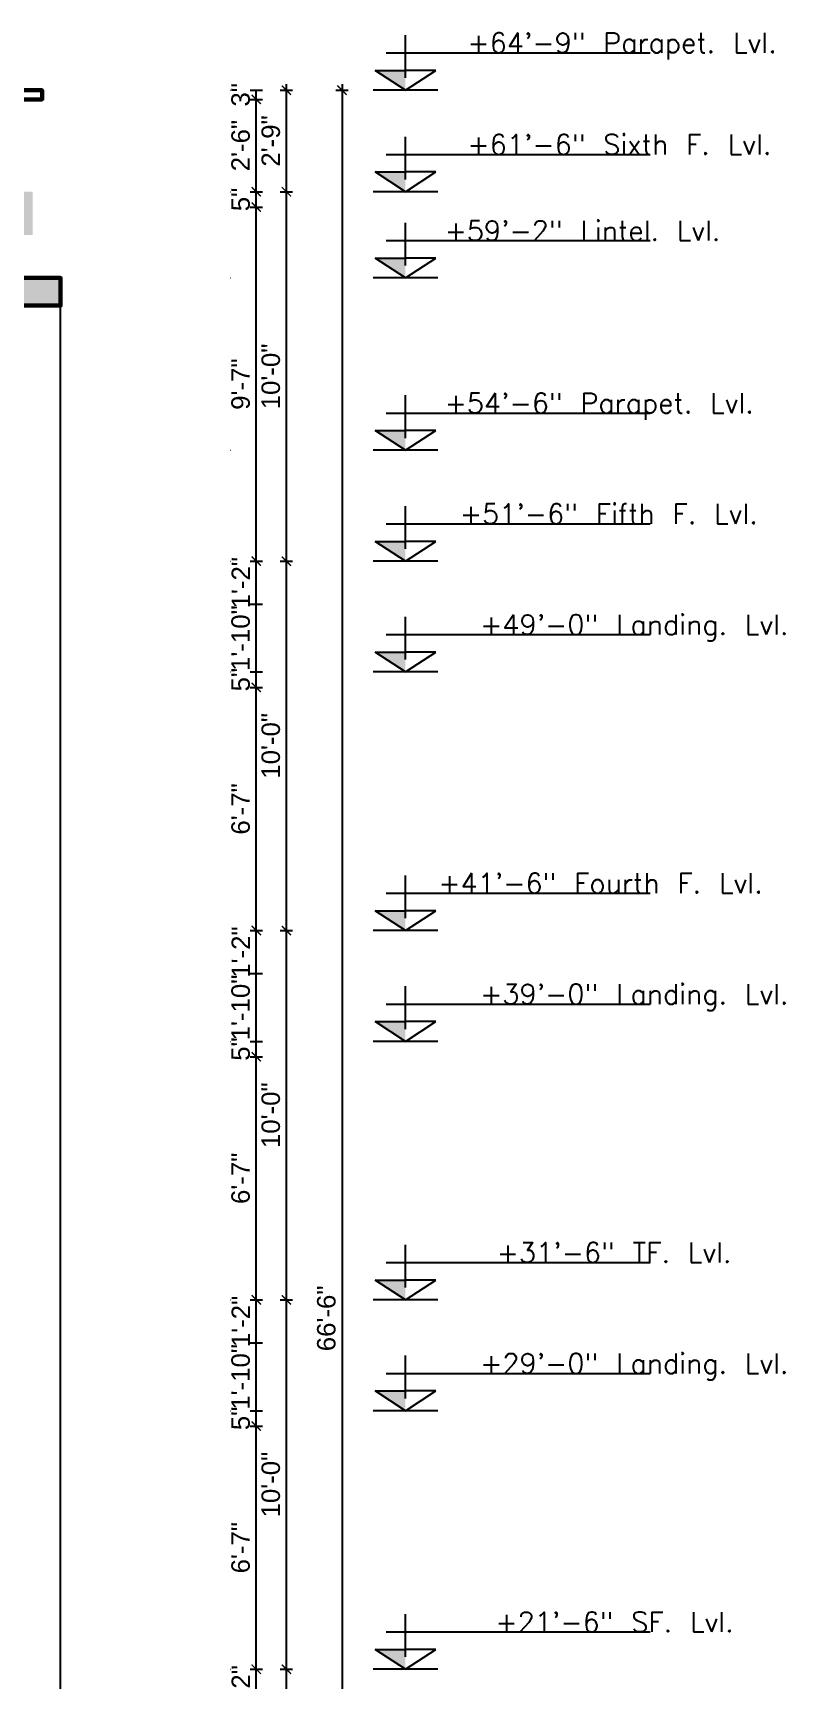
# Model space of a CAD drawing. Header units: feet. Extents: x 109753 to 150441, y 47761 to 75080.
# Drawn here: x 125523 to 125768, y 49370 to 49906 of the extents above; entities that cross this region are included whole.
import ezdxf

# ---------------------------------------------------------------- set-up
doc = ezdxf.new("R2010")
doc.units = ezdxf.units.FT
doc.header["$LTSCALE"] = 50
doc.header["$MEASUREMENT"] = 0
doc.header["$PDMODE"] = 3
doc.header["$PDSIZE"] = -10
doc.linetypes.add('ACAD_ISO07W100', pattern=[3, 0, -3])
doc.linetypes.add('HIDDEN2', pattern=[0.1875, 0.125, -0.0625])
for name, color, linetype, lineweight in [('A-HIDDEN LINE', 251, 'HIDDEN2', 5), ('DIMENSION', 5, 'Continuous', 15), ('HATCH', 9, 'Continuous', 9), ('TEXT', 181, 'Continuous', 13), ('WALL', 1, 'Continuous', 60)]:
    doc.layers.add(name, color=color, linetype=linetype, lineweight=lineweight)
doc.styles.get("Standard").update_dxf_attribs({"font": 'txt.shx', "height": 6})
doc.styles.add('TIMES', font='arial.ttf')
doc.dimstyles.new("1-8'", dxfattribs={"dimtxt": 6, "dimasz": 3, "dimexe": 2, "dimexo": 1, "dimgap": 2, "dimtad": 1, "dimdec": 0, "dimzin": 3, "dimdsep": 46, "dimlunit": 4, "dimtxsty": 'TIMES', "dimblk": 'ARCHTICK', "dimcen": 8, "dimdle": 2, "dimclrt": 7, "dimadec": 0, "dimazin": 0, "dimtfac": 1, "dimtdec": 0, "dimtix": 1, "dimtmove": 0, "dimatfit": 3, "dimfxl": 2, "dimfxlon": 1, "dimarcsym": 0})

# ---------------------------------------------------------------- blocks, each defined once
blk = doc.blocks.new('*D2280')
at = {"layer": 'Defpoints', "color": 0, "transparency": 16777216}
for p in [(125531.85, 49374), (125595.74, 49374), (125531.85, 49360)]:
    blk.add_point(p, dxfattribs=at)
at = {"layer": 'DIMENSION', "color": 0, "lineweight": -2, "transparency": 16777216}
for p, q in [((125593.74, 49374), (125597.74, 49374)), ((125595.74, 49360), (125595.74, 49374)), ((125593.74, 49360), (125597.74, 49360))]:
    blk.add_line(p, q, dxfattribs=at)
at = {"layer": 'DIMENSION', "color": 7, "transparency": 16777216, "insert": (125590.73, 49367), "char_height": 6, "attachment_point": 5, "rotation": 90, "style": 'TIMES'}
blk.add_mtext('1\'-2"', dxfattribs=at)
blk = doc.blocks.new('_ArchTick')
at = {"color": 0, "linetype": 'ByBlock', "const_width": 0.15}
blk.add_lwpolyline([(-0.5, -0.5), (0.5, 0.5)], dxfattribs=at)
blk = doc.blocks.new('*D2260')
at = {"layer": 'Defpoints', "color": 0, "transparency": 16777216}
for p in [(125531.85, 49453), (125595.74, 49453), (125531.85, 49374)]:
    blk.add_point(p, dxfattribs=at)
at = {"layer": 'DIMENSION', "color": 0, "lineweight": -2, "transparency": 16777216}
for p, q in [((125595.74, 49372), (125595.74, 49455)), ((125593.74, 49453), (125597.74, 49453)), ((125593.74, 49374), (125597.74, 49374))]:
    blk.add_line(p, q, dxfattribs=at)
at = {"layer": 'DIMENSION', "color": 0, "lineweight": -2, "transparency": 16777216, "xscale": 3, "yscale": 3, "zscale": 3}
for p, rotation in [((125595.74, 49453), 90), ((125595.74, 49374), 270)]:
    blk.add_blockref('_ArchTick', p, dxfattribs=dict(at, rotation=rotation))
at = {"layer": 'DIMENSION', "color": 7, "transparency": 16777216, "insert": (125590.68, 49413.5), "char_height": 6, "attachment_point": 5, "rotation": 90, "style": 'TIMES'}
blk.add_mtext('6\'-7"', dxfattribs=at)
blk = doc.blocks.new('*D2281')
at = {"layer": 'Defpoints', "color": 0, "transparency": 16777216}
for p in [(125531.85, 49458), (125595.74, 49458), (125531.85, 49453)]:
    blk.add_point(p, dxfattribs=at)
at = {"layer": 'DIMENSION', "color": 0, "lineweight": -2, "transparency": 16777216}
for p, q in [((125593.74, 49458), (125597.74, 49458)), ((125595.74, 49453), (125595.74, 49458)), ((125593.74, 49453), (125597.74, 49453))]:
    blk.add_line(p, q, dxfattribs=at)
at = {"layer": 'DIMENSION', "color": 7, "transparency": 16777216, "insert": (125590.69, 49455.5), "char_height": 6, "attachment_point": 5, "rotation": 90, "style": 'TIMES'}
blk.add_mtext('5"', dxfattribs=at)
blk = doc.blocks.new('*D2282')
at = {"layer": 'Defpoints', "color": 0, "transparency": 16777216}
for p in [(125531.85, 49480), (125595.74, 49480), (125531.85, 49458)]:
    blk.add_point(p, dxfattribs=at)
at = {"layer": 'DIMENSION', "color": 0, "lineweight": -2, "transparency": 16777216}
for p, q in [((125593.74, 49480), (125597.74, 49480)), ((125595.74, 49458), (125595.74, 49480)), ((125593.74, 49458), (125597.74, 49458))]:
    blk.add_line(p, q, dxfattribs=at)
at = {"layer": 'DIMENSION', "color": 7, "transparency": 16777216, "insert": (125590.68, 49469), "char_height": 6, "attachment_point": 5, "rotation": 90, "style": 'TIMES'}
blk.add_mtext('1\'-10"', dxfattribs=at)
blk = doc.blocks.new('*D2283')
at = {"layer": 'Defpoints', "color": 0, "transparency": 16777216}
for p in [(125531.85, 49494), (125595.74, 49494), (125531.85, 49480)]:
    blk.add_point(p, dxfattribs=at)
at = {"layer": 'DIMENSION', "color": 0, "lineweight": -2, "transparency": 16777216}
for p, q in [((125593.74, 49494), (125597.74, 49494)), ((125595.74, 49480), (125595.74, 49494)), ((125593.74, 49480), (125597.74, 49480))]:
    blk.add_line(p, q, dxfattribs=at)
at = {"layer": 'DIMENSION', "color": 7, "transparency": 16777216, "insert": (125590.73, 49487), "char_height": 6, "attachment_point": 5, "rotation": 90, "style": 'TIMES'}
blk.add_mtext('1\'-2"', dxfattribs=at)
blk = doc.blocks.new('*D2261')
at = {"layer": 'Defpoints', "color": 0, "transparency": 16777216}
for p in [(125531.85, 49573), (125595.74, 49573), (125531.85, 49494)]:
    blk.add_point(p, dxfattribs=at)
at = {"layer": 'DIMENSION', "color": 0, "lineweight": -2, "transparency": 16777216}
for p, q in [((125593.74, 49573), (125597.74, 49573)), ((125595.74, 49492), (125595.74, 49575)), ((125593.74, 49494), (125597.74, 49494))]:
    blk.add_line(p, q, dxfattribs=at)
at = {"layer": 'DIMENSION', "color": 0, "lineweight": -2, "transparency": 16777216, "xscale": 3, "yscale": 3, "zscale": 3}
for p, rotation in [((125595.74, 49573), 90), ((125595.74, 49494), 270)]:
    blk.add_blockref('_ArchTick', p, dxfattribs=dict(at, rotation=rotation))
at = {"layer": 'DIMENSION', "color": 7, "transparency": 16777216, "insert": (125590.68, 49533.5), "char_height": 6, "attachment_point": 5, "rotation": 90, "style": 'TIMES'}
blk.add_mtext('6\'-7"', dxfattribs=at)
blk = doc.blocks.new('*D2284')
at = {"layer": 'Defpoints', "color": 0, "transparency": 16777216}
for p in [(125531.85, 49578), (125595.74, 49578), (125531.85, 49573)]:
    blk.add_point(p, dxfattribs=at)
at = {"layer": 'DIMENSION', "color": 0, "lineweight": -2, "transparency": 16777216}
for p, q in [((125593.74, 49578), (125597.74, 49578)), ((125595.74, 49573), (125595.74, 49578)), ((125593.74, 49573), (125597.74, 49573))]:
    blk.add_line(p, q, dxfattribs=at)
at = {"layer": 'DIMENSION', "color": 7, "transparency": 16777216, "insert": (125590.69, 49575.5), "char_height": 6, "attachment_point": 5, "rotation": 90, "style": 'TIMES'}
blk.add_mtext('5"', dxfattribs=at)
blk = doc.blocks.new('*D2285')
at = {"layer": 'Defpoints', "color": 0, "transparency": 16777216}
for p in [(125531.85, 49600), (125595.74, 49600), (125531.85, 49578)]:
    blk.add_point(p, dxfattribs=at)
at = {"layer": 'DIMENSION', "color": 0, "lineweight": -2, "transparency": 16777216}
for p, q in [((125593.74, 49600), (125597.74, 49600)), ((125595.74, 49578), (125595.74, 49600)), ((125593.74, 49578), (125597.74, 49578))]:
    blk.add_line(p, q, dxfattribs=at)
at = {"layer": 'DIMENSION', "color": 7, "transparency": 16777216, "insert": (125590.68, 49589), "char_height": 6, "attachment_point": 5, "rotation": 90, "style": 'TIMES'}
blk.add_mtext('1\'-10"', dxfattribs=at)
blk = doc.blocks.new('*D2286')
at = {"layer": 'Defpoints', "color": 0, "transparency": 16777216}
for p in [(125531.85, 49614), (125595.74, 49614), (125531.85, 49600)]:
    blk.add_point(p, dxfattribs=at)
at = {"layer": 'DIMENSION', "color": 0, "lineweight": -2, "transparency": 16777216}
for p, q in [((125593.74, 49614), (125597.74, 49614)), ((125595.74, 49600), (125595.74, 49614)), ((125593.74, 49600), (125597.74, 49600))]:
    blk.add_line(p, q, dxfattribs=at)
at = {"layer": 'DIMENSION', "color": 7, "transparency": 16777216, "insert": (125590.73, 49607), "char_height": 6, "attachment_point": 5, "rotation": 90, "style": 'TIMES'}
blk.add_mtext('1\'-2"', dxfattribs=at)
blk = doc.blocks.new('*D2262')
at = {"layer": 'Defpoints', "color": 0, "transparency": 16777216}
for p in [(125531.85, 49693), (125595.74, 49693), (125531.85, 49614)]:
    blk.add_point(p, dxfattribs=at)
at = {"layer": 'DIMENSION', "color": 0, "lineweight": -2, "transparency": 16777216}
for p, q in [((125595.74, 49612), (125595.74, 49695)), ((125593.74, 49693), (125597.74, 49693)), ((125593.74, 49614), (125597.74, 49614))]:
    blk.add_line(p, q, dxfattribs=at)
at = {"layer": 'DIMENSION', "color": 0, "lineweight": -2, "transparency": 16777216, "xscale": 3, "yscale": 3, "zscale": 3}
for p, rotation in [((125595.74, 49693), 90), ((125595.74, 49614), 270)]:
    blk.add_blockref('_ArchTick', p, dxfattribs=dict(at, rotation=rotation))
at = {"layer": 'DIMENSION', "color": 7, "transparency": 16777216, "insert": (125590.68, 49653.5), "char_height": 6, "attachment_point": 5, "rotation": 90, "style": 'TIMES'}
blk.add_mtext('6\'-7"', dxfattribs=at)
blk = doc.blocks.new('*D2287')
at = {"layer": 'Defpoints', "color": 0, "transparency": 16777216}
for p in [(125531.85, 49698), (125595.74, 49698), (125531.85, 49693)]:
    blk.add_point(p, dxfattribs=at)
at = {"layer": 'DIMENSION', "color": 0, "lineweight": -2, "transparency": 16777216}
for p, q in [((125593.74, 49698), (125597.74, 49698)), ((125595.74, 49693), (125595.74, 49698)), ((125593.74, 49693), (125597.74, 49693))]:
    blk.add_line(p, q, dxfattribs=at)
at = {"layer": 'DIMENSION', "color": 7, "transparency": 16777216, "insert": (125590.69, 49695.5), "char_height": 6, "attachment_point": 5, "rotation": 90, "style": 'TIMES'}
blk.add_mtext('5"', dxfattribs=at)
blk = doc.blocks.new('*D2288')
at = {"layer": 'Defpoints', "color": 0, "transparency": 16777216}
for p in [(125531.85, 49720), (125595.74, 49720), (125531.85, 49698)]:
    blk.add_point(p, dxfattribs=at)
at = {"layer": 'DIMENSION', "color": 0, "lineweight": -2, "transparency": 16777216}
for p, q in [((125593.74, 49720), (125597.74, 49720)), ((125595.74, 49698), (125595.74, 49720)), ((125593.74, 49698), (125597.74, 49698))]:
    blk.add_line(p, q, dxfattribs=at)
at = {"layer": 'DIMENSION', "color": 7, "transparency": 16777216, "insert": (125590.68, 49709), "char_height": 6, "attachment_point": 5, "rotation": 90, "style": 'TIMES'}
blk.add_mtext('1\'-10"', dxfattribs=at)
blk = doc.blocks.new('*D2289')
at = {"layer": 'Defpoints', "color": 0, "transparency": 16777216}
for p in [(125531.85, 49734), (125595.74, 49734), (125531.85, 49720)]:
    blk.add_point(p, dxfattribs=at)
at = {"layer": 'DIMENSION', "color": 0, "lineweight": -2, "transparency": 16777216}
for p, q in [((125593.74, 49734), (125597.74, 49734)), ((125595.74, 49720), (125595.74, 49734)), ((125593.74, 49720), (125597.74, 49720))]:
    blk.add_line(p, q, dxfattribs=at)
at = {"layer": 'DIMENSION', "color": 7, "transparency": 16777216, "insert": (125590.73, 49727), "char_height": 6, "attachment_point": 5, "rotation": 90, "style": 'TIMES'}
blk.add_mtext('1\'-2"', dxfattribs=at)
blk = doc.blocks.new('*D2290')
at = {"layer": 'Defpoints', "color": 0, "transparency": 16777216}
for p in [(125522.85, 49849), (125595.74, 49849), (125531.85, 49734)]:
    blk.add_point(p, dxfattribs=at)
at = {"layer": 'DIMENSION', "color": 0, "lineweight": -2, "transparency": 16777216}
for p, q in [((125595.74, 49732), (125595.74, 49851)), ((125593.74, 49849), (125597.74, 49849)), ((125593.74, 49734), (125597.74, 49734))]:
    blk.add_line(p, q, dxfattribs=at)
at = {"layer": 'DIMENSION', "color": 0, "lineweight": -2, "transparency": 16777216, "xscale": 3, "yscale": 3, "zscale": 3}
for p, rotation in [((125595.74, 49849), 90), ((125595.74, 49734), 270)]:
    blk.add_blockref('_ArchTick', p, dxfattribs=dict(at, rotation=rotation))
at = {"layer": 'DIMENSION', "color": 7, "transparency": 16777216, "insert": (125590.68, 49791.5), "char_height": 6, "attachment_point": 5, "rotation": 90, "style": 'TIMES'}
blk.add_mtext('9\'-7"', dxfattribs=at)
blk = doc.blocks.new('*D2291')
at = {"layer": 'Defpoints', "color": 0, "transparency": 16777216}
for p in [(125531.85, 49854), (125595.74, 49854), (125522.85, 49849)]:
    blk.add_point(p, dxfattribs=at)
at = {"layer": 'DIMENSION', "color": 0, "lineweight": -2, "transparency": 16777216}
for p, q in [((125593.74, 49854), (125597.74, 49854)), ((125595.74, 49849), (125595.74, 49854)), ((125593.74, 49849), (125597.74, 49849))]:
    blk.add_line(p, q, dxfattribs=at)
at = {"layer": 'DIMENSION', "color": 7, "transparency": 16777216, "insert": (125590.69, 49851.5), "char_height": 6, "attachment_point": 5, "rotation": 90, "style": 'TIMES'}
blk.add_mtext('5"', dxfattribs=at)
blk = doc.blocks.new('*D2292')
at = {"layer": 'Defpoints', "color": 0, "transparency": 16777216}
for p in [(125531.85, 49884), (125595.74, 49884), (125531.85, 49854)]:
    blk.add_point(p, dxfattribs=at)
at = {"layer": 'DIMENSION', "color": 0, "lineweight": -2, "transparency": 16777216}
for p, q in [((125593.74, 49884), (125597.74, 49884)), ((125595.74, 49852), (125595.74, 49886)), ((125593.74, 49854), (125597.74, 49854))]:
    blk.add_line(p, q, dxfattribs=at)
at = {"layer": 'DIMENSION', "color": 0, "lineweight": -2, "transparency": 16777216, "xscale": 3, "yscale": 3, "zscale": 3}
for p, rotation in [((125595.74, 49884), 90), ((125595.74, 49854), 270)]:
    blk.add_blockref('_ArchTick', p, dxfattribs=dict(at, rotation=rotation))
at = {"layer": 'DIMENSION', "color": 7, "transparency": 16777216, "insert": (125590.68, 49869), "char_height": 6, "attachment_point": 5, "rotation": 90, "style": 'TIMES'}
blk.add_mtext('2\'-6"', dxfattribs=at)
blk = doc.blocks.new('*D2293')
at = {"layer": 'Defpoints', "color": 0, "transparency": 16777216}
for p in [(125534.85, 49887), (125595.74, 49887), (125531.85, 49884)]:
    blk.add_point(p, dxfattribs=at)
at = {"layer": 'DIMENSION', "color": 0, "lineweight": -2, "transparency": 16777216}
for p, q in [((125593.74, 49887), (125597.74, 49887)), ((125595.74, 49884), (125595.74, 49887)), ((125593.74, 49884), (125597.74, 49884))]:
    blk.add_line(p, q, dxfattribs=at)
at = {"layer": 'DIMENSION', "color": 7, "transparency": 16777216, "insert": (125590.67, 49885.5), "char_height": 6, "attachment_point": 5, "rotation": 90, "style": 'TIMES'}
blk.add_mtext('3"', dxfattribs=at)
blk = doc.blocks.new('*D2264')
at = {"layer": 'Defpoints', "color": 0, "transparency": 16777216}
for p in [(125523.15, 49374), (125605.54, 49374), (125523.15, 49254)]:
    blk.add_point(p, dxfattribs=at)
at = {"layer": 'DIMENSION', "color": 0, "lineweight": -2, "transparency": 16777216}
for p, q in [((125603.54, 49374), (125607.54, 49374)), ((125605.54, 49252), (125605.54, 49376)), ((125603.54, 49254), (125607.54, 49254))]:
    blk.add_line(p, q, dxfattribs=at)
at = {"layer": 'DIMENSION', "color": 0, "lineweight": -2, "transparency": 16777216, "xscale": 3, "yscale": 3, "zscale": 3}
for p, rotation in [((125605.54, 49374), 90), ((125605.54, 49254), 270)]:
    blk.add_blockref('_ArchTick', p, dxfattribs=dict(at, rotation=rotation))
at = {"layer": 'DIMENSION', "color": 7, "transparency": 16777216, "insert": (125600.48, 49314), "char_height": 6, "attachment_point": 5, "rotation": 90, "style": 'TIMES'}
blk.add_mtext('10\'-0"', dxfattribs=at)
blk = doc.blocks.new('*D2265')
at = {"layer": 'Defpoints', "color": 0, "transparency": 16777216}
for p in [(125523.15, 49494), (125605.54, 49494), (125523.15, 49374)]:
    blk.add_point(p, dxfattribs=at)
at = {"layer": 'DIMENSION', "color": 0, "lineweight": -2, "transparency": 16777216}
for p, q in [((125603.54, 49494), (125607.54, 49494)), ((125605.54, 49372), (125605.54, 49496)), ((125603.54, 49374), (125607.54, 49374))]:
    blk.add_line(p, q, dxfattribs=at)
at = {"layer": 'DIMENSION', "color": 0, "lineweight": -2, "transparency": 16777216, "xscale": 3, "yscale": 3, "zscale": 3}
for p, rotation in [((125605.54, 49494), 90), ((125605.54, 49374), 270)]:
    blk.add_blockref('_ArchTick', p, dxfattribs=dict(at, rotation=rotation))
at = {"layer": 'DIMENSION', "color": 7, "transparency": 16777216, "insert": (125600.48, 49434), "char_height": 6, "attachment_point": 5, "rotation": 90, "style": 'TIMES'}
blk.add_mtext('10\'-0"', dxfattribs=at)
blk = doc.blocks.new('*D2266')
at = {"layer": 'Defpoints', "color": 0, "transparency": 16777216}
for p in [(125523.15, 49614), (125605.54, 49614), (125523.15, 49494)]:
    blk.add_point(p, dxfattribs=at)
at = {"layer": 'DIMENSION', "color": 0, "lineweight": -2, "transparency": 16777216}
for p, q in [((125605.54, 49492), (125605.54, 49616)), ((125603.54, 49614), (125607.54, 49614)), ((125603.54, 49494), (125607.54, 49494))]:
    blk.add_line(p, q, dxfattribs=at)
at = {"layer": 'DIMENSION', "color": 0, "lineweight": -2, "transparency": 16777216, "xscale": 3, "yscale": 3, "zscale": 3}
for p, rotation in [((125605.54, 49614), 90), ((125605.54, 49494), 270)]:
    blk.add_blockref('_ArchTick', p, dxfattribs=dict(at, rotation=rotation))
at = {"layer": 'DIMENSION', "color": 7, "transparency": 16777216, "insert": (125600.48, 49554), "char_height": 6, "attachment_point": 5, "rotation": 90, "style": 'TIMES'}
blk.add_mtext('10\'-0"', dxfattribs=at)
blk = doc.blocks.new('*D2267')
at = {"layer": 'Defpoints', "color": 0, "transparency": 16777216}
for p in [(125523.15, 49734), (125605.54, 49734), (125523.15, 49614)]:
    blk.add_point(p, dxfattribs=at)
at = {"layer": 'DIMENSION', "color": 0, "lineweight": -2, "transparency": 16777216}
for p, q in [((125603.54, 49734), (125607.54, 49734)), ((125605.54, 49612), (125605.54, 49736)), ((125603.54, 49614), (125607.54, 49614))]:
    blk.add_line(p, q, dxfattribs=at)
at = {"layer": 'DIMENSION', "color": 0, "lineweight": -2, "transparency": 16777216, "xscale": 3, "yscale": 3, "zscale": 3}
for p, rotation in [((125605.54, 49734), 90), ((125605.54, 49614), 270)]:
    blk.add_blockref('_ArchTick', p, dxfattribs=dict(at, rotation=rotation))
at = {"layer": 'DIMENSION', "color": 7, "transparency": 16777216, "insert": (125600.48, 49674), "char_height": 6, "attachment_point": 5, "rotation": 90, "style": 'TIMES'}
blk.add_mtext('10\'-0"', dxfattribs=at)
blk = doc.blocks.new('*D2268')
at = {"layer": 'Defpoints', "color": 0, "transparency": 16777216}
for p in [(125523.15, 49854), (125605.54, 49854), (125523.15, 49734)]:
    blk.add_point(p, dxfattribs=at)
at = {"layer": 'DIMENSION', "color": 0, "lineweight": -2, "transparency": 16777216}
for p, q in [((125605.54, 49732), (125605.54, 49856)), ((125603.54, 49854), (125607.54, 49854)), ((125603.54, 49734), (125607.54, 49734))]:
    blk.add_line(p, q, dxfattribs=at)
at = {"layer": 'DIMENSION', "color": 0, "lineweight": -2, "transparency": 16777216, "xscale": 3, "yscale": 3, "zscale": 3}
for p, rotation in [((125605.54, 49854), 90), ((125605.54, 49734), 270)]:
    blk.add_blockref('_ArchTick', p, dxfattribs=dict(at, rotation=rotation))
at = {"layer": 'DIMENSION', "color": 7, "transparency": 16777216, "insert": (125600.48, 49794), "char_height": 6, "attachment_point": 5, "rotation": 90, "style": 'TIMES'}
blk.add_mtext('10\'-0"', dxfattribs=at)
blk = doc.blocks.new('*D2269')
at = {"layer": 'Defpoints', "color": 0, "transparency": 16777216}
for p in [(125526.15, 49887), (125605.54, 49887), (125523.15, 49854)]:
    blk.add_point(p, dxfattribs=at)
at = {"layer": 'DIMENSION', "color": 0, "lineweight": -2, "transparency": 16777216}
for p, q in [((125603.54, 49887), (125607.54, 49887)), ((125605.54, 49852), (125605.54, 49889)), ((125603.54, 49854), (125607.54, 49854))]:
    blk.add_line(p, q, dxfattribs=at)
at = {"layer": 'DIMENSION', "color": 0, "lineweight": -2, "transparency": 16777216, "xscale": 3, "yscale": 3, "zscale": 3}
for p, rotation in [((125605.54, 49887), 90), ((125605.54, 49854), 270)]:
    blk.add_blockref('_ArchTick', p, dxfattribs=dict(at, rotation=rotation))
at = {"layer": 'DIMENSION', "color": 7, "transparency": 16777216, "insert": (125600.48, 49870.5), "char_height": 6, "attachment_point": 5, "rotation": 90, "style": 'TIMES'}
blk.add_mtext('2\'-9"', dxfattribs=at)
blk = doc.blocks.new('*D2270')
at = {"layer": 'Defpoints', "color": 0, "transparency": 16777216}
for p in [(125538.04, 49887), (125615.17, 49089), (125623.59, 49089)]:
    blk.add_point(p, dxfattribs=at)
at = {"layer": 'DIMENSION', "color": 0, "lineweight": -2, "transparency": 16777216}
for p, q in [((125621.59, 49887), (125625.59, 49887)), ((125623.59, 49889), (125623.59, 49087)), ((125621.59, 49089), (125625.59, 49089))]:
    blk.add_line(p, q, dxfattribs=at)
at = {"layer": 'DIMENSION', "color": 0, "lineweight": -2, "transparency": 16777216, "xscale": 3, "yscale": 3, "zscale": 3}
for p, rotation in [((125623.59, 49887), 90), ((125623.59, 49089), 270)]:
    blk.add_blockref('_ArchTick', p, dxfattribs=dict(at, rotation=rotation))
at = {"layer": 'DIMENSION', "color": 7, "transparency": 16777216, "insert": (125618.52, 49488), "char_height": 6, "attachment_point": 5, "rotation": 90, "style": 'TIMES'}
blk.add_mtext('66\'-6"', dxfattribs=at)

msp = doc.modelspace()

# ---------------------------------------------------------------- hatches: boundary and pattern name
at = {"ltscale": 15}
for points in [[(125644.21, 49893.43), (125634.37, 49893.43), (125644.21, 49887)], [(125644.21, 49860.43), (125634.37, 49860.43), (125644.21, 49854)], [(125644.21, 49832.43), (125634.37, 49832.43), (125644.21, 49826)], [(125644.21, 49776.43), (125634.37, 49776.43), (125644.21, 49770)], [(125644.21, 49740.43), (125634.37, 49740.43), (125644.21, 49734)], [(125644.21, 49704.43), (125634.37, 49704.43), (125644.21, 49698)], [(125644.21, 49620.43), (125634.37, 49620.43), (125644.21, 49614)], [(125644.21, 49584.43), (125634.37, 49584.43), (125644.21, 49578)], [(125644.21, 49500.43), (125634.37, 49500.43), (125644.21, 49494)], [(125644.21, 49464.43), (125634.37, 49464.43), (125644.21, 49458)], [(125644.21, 49380.43), (125634.37, 49380.43), (125644.21, 49374)]]:
    msp.add_hatch(color=5, dxfattribs=at).paths.add_polyline_path(points)
at = {"layer": 'HATCH', "transparency": 33554687}
h = msp.add_hatch(dxfattribs=at)
h.set_pattern_fill('AR-CONC', color=256)
h.set_pattern_definition([(50, (-22097.008, 166520.8074), (7.17260183, -0.62752135), [0.75, -8.25]), (355, (-22097.008, 166520.8074), (-1.38751334, 7.52192134), [0.6, -6.6]), (100.4514445, (-22096.41, 166520.755), (5.78508847, 6.8943999), [0.63740192, -7.01142112]), (46.1842, (-22097.008, 166522.807), (10.6724133, -1.6551928), [1.125, -12.375]), (96.6356355, (-22096.119, 166522.67), (9.34661946, 9.741186), [0.9561034, -10.5171376]), (351.184164, (-22097.008, 166522.807), (9.34661945, 9.741186), [0.9, -9.9]), (21, (-22096.008, 166522.3074), (5.96907052, -4.0261889), [0.75, -8.25]), (326, (-22096.008, 166522.3074), (2.43315332, 7.25150045), [0.6, -6.6]), (71.4514447, (-22095.5105, 166521.972), (8.40222377, 3.22531153), [0.6374019, -7.01142112]), (37.5, (-22097.008, 166520.8074), (0.121598553, 3.32893854), [0, -6.52, 0, -6.7, 0, -6.625]), (7.5, (-22097.008, 166520.8074), (2.630695374, 3.94411712), [0, -3.82, 0, -6.37, 0, -2.525]), (327.5, (-22099.238, 166520.8074), (5.33822436, -0.225548717), [0, -2.5, 0, -7.8, 0, -10.35]), (317.5, (-22100.238, 166520.8074), (5.83186169, 1.00104982), [0, -3.25, 0, -5.18, 0, -7.35])])
h.paths.add_polyline_path([(125514.15, 49840), (125523.15, 49840), (125523.15, 49854), (125190.03, 49854), (125190.03, 49832), (125195.03, 49832), (125195.03, 49849), (125244.03, 49849), (125244.03, 49840), (125253.03, 49840), (125253.03, 49849), (125514.15, 49849)])
h.paths.add_polyline_path([(125514.15, 49826), (125514.15, 49817), (125532.15, 49817), (125532.15, 49826)])
h.paths.add_polyline_path([(124619.68, 49785), (124565.68, 49785), (124565.68, 49782), (124619.68, 49782)])

# ---------------------------------------------------------------- linework, layer by layer
at = {"color": 5, "ltscale": 15}
for p, q in [((125644.21, 49891), (125644.21, 49904.89)), ((125637.97, 49899.12), (125723.69, 49899.12)), ((125644.21, 49887), (125634.37, 49893.43)), ((125634.37, 49893.43), (125644.21, 49893.43)), ((125644.21, 49887), (125654.06, 49893.43)), ((125654.06, 49893.43), (125644.21, 49893.43)), ((125654.69, 49887), (125633.74, 49887)), ((125644.21, 49858), (125644.21, 49871.89)), ((125637.97, 49866.12), (125723.69, 49866.12)), ((125644.21, 49854), (125634.37, 49860.43)), ((125634.37, 49860.43), (125644.21, 49860.43)), ((125644.21, 49854), (125654.06, 49860.43)), ((125654.06, 49860.43), (125644.21, 49860.43)), ((125654.69, 49854), (125633.74, 49854)), ((125644.21, 49830), (125644.21, 49843.89)), ((125637.97, 49838.12), (125723.69, 49838.12)), ((125644.21, 49826), (125634.37, 49832.43)), ((125634.37, 49832.43), (125644.21, 49832.43)), ((125644.21, 49826), (125654.06, 49832.43)), ((125654.06, 49832.43), (125644.21, 49832.43)), ((125654.69, 49826), (125633.74, 49826)), ((125644.21, 49774), (125644.21, 49787.89)), ((125637.97, 49782.12), (125723.69, 49782.12)), ((125644.21, 49770), (125634.37, 49776.43)), ((125634.37, 49776.43), (125644.21, 49776.43)), ((125644.21, 49770), (125654.06, 49776.43)), ((125654.06, 49776.43), (125644.21, 49776.43)), ((125654.69, 49770), (125633.74, 49770)), ((125644.21, 49738), (125644.21, 49751.89)), ((125637.97, 49746.12), (125723.69, 49746.12)), ((125644.21, 49734), (125634.37, 49740.43)), ((125634.37, 49740.43), (125644.21, 49740.43)), ((125644.21, 49734), (125654.06, 49740.43)), ((125654.06, 49740.43), (125644.21, 49740.43)), ((125654.69, 49734), (125633.74, 49734)), ((125644.21, 49702), (125644.21, 49715.89)), ((125637.97, 49710.12), (125723.69, 49710.12)), ((125644.21, 49698), (125634.37, 49704.43)), ((125634.37, 49704.43), (125644.21, 49704.43)), ((125644.21, 49698), (125654.06, 49704.43)), ((125654.06, 49704.43), (125644.21, 49704.43)), ((125654.69, 49698), (125633.74, 49698)), ((125644.21, 49618), (125644.21, 49631.89)), ((125637.97, 49626.12), (125723.69, 49626.12)), ((125644.21, 49614), (125634.37, 49620.43)), ((125634.37, 49620.43), (125644.21, 49620.43)), ((125644.21, 49614), (125654.06, 49620.43)), ((125654.06, 49620.43), (125644.21, 49620.43)), ((125654.69, 49614), (125633.74, 49614)), ((125644.21, 49582), (125644.21, 49595.89)), ((125637.97, 49590.12), (125723.69, 49590.12)), ((125644.21, 49578), (125634.37, 49584.43)), ((125634.37, 49584.43), (125644.21, 49584.43)), ((125644.21, 49578), (125654.06, 49584.43)), ((125654.06, 49584.43), (125644.21, 49584.43)), ((125654.69, 49578), (125633.74, 49578)), ((125644.21, 49498), (125644.21, 49511.89)), ((125637.97, 49506.12), (125723.69, 49506.12)), ((125644.21, 49494), (125634.37, 49500.43)), ((125634.37, 49500.43), (125644.21, 49500.43)), ((125644.21, 49494), (125654.06, 49500.43)), ((125654.06, 49500.43), (125644.21, 49500.43)), ((125654.69, 49494), (125633.74, 49494)), ((125644.21, 49462), (125644.21, 49475.89)), ((125637.97, 49470.12), (125723.69, 49470.12)), ((125644.21, 49458), (125634.37, 49464.43)), ((125634.37, 49464.43), (125644.21, 49464.43)), ((125644.21, 49458), (125654.06, 49464.43)), ((125654.06, 49464.43), (125644.21, 49464.43)), ((125654.69, 49458), (125633.74, 49458)), ((125644.21, 49378), (125644.21, 49391.89)), ((125637.97, 49386.12), (125723.69, 49386.12)), ((125644.21, 49374), (125634.37, 49380.43)), ((125634.37, 49380.43), (125644.21, 49380.43)), ((125644.21, 49374), (125654.06, 49380.43)), ((125654.06, 49380.43), (125644.21, 49380.43)), ((125654.69, 49374), (125633.74, 49374))]:
    msp.add_line(p, q, dxfattribs=at)
msp.add_line((125532.15, 49158), (125532.15, 49817))
at = {"layer": 'A-HIDDEN LINE', "linetype": 'ACAD_ISO07W100', "ltscale": 2.5}
for p, q in [((124462.04, 49887), (125630.33, 49887)), ((124462.04, 49854), (125630.33, 49854)), ((124462.04, 49826), (125630.33, 49826)), ((124462.04, 49770), (125630.33, 49770)), ((124462.04, 49734), (125630.33, 49734)), ((124462.04, 49734), (125630.33, 49734)), ((124462.04, 49698), (125630.33, 49698)), ((124462.04, 49578), (125630.33, 49578)), ((124462.04, 49494), (125630.33, 49494)), ((124462.04, 49458), (125630.33, 49458)), ((124462.04, 49374), (125630.33, 49374))]:
    msp.add_line(p, q, dxfattribs=at)
at = {"layer": 'WALL'}
msp.add_lwpolyline([(125516.15, 49887), (125526.15, 49887), (125526.15, 49884), (125516.15, 49884)], close=True, dxfattribs=at)
msp.add_lwpolyline([(125514.15, 49826), (125532.15, 49826), (125532.15, 49817), (125514.15, 49817)], dxfattribs=at)

# ---------------------------------------------------------------- texts
at = {"layer": 'TEXT', "color": 5, "ltscale": 15}
for s, p in [('+64\'-9" Parapet. Lvl.', (125664.35, 49899.12)), ('+61\'-6" Sixth F. Lvl.', (125664.35, 49866.12)), ('+59\'-2" Lintel. Lvl.', (125656.92, 49838.12)), ('+54\'-6" Parapet. Lvl.', (125656.92, 49782.12)), ('+51\'-6" Fifth F. Lvl.', (125661.88, 49746.12)), ('+49\'-0" Landing. Lvl.', (125668.48, 49710.12)), ('+41\'-6" Fourth F. Lvl.', (125654.86, 49626.12)), ('+39\'-0" Landing. Lvl.', (125668.48, 49590.12)), ('+31\'-6" TF. Lvl.', (125673.85, 49506.12)), ('+29\'-0" Landing. Lvl.', (125668.48, 49470.12)), ('+21\'-6" SF. Lvl.', (125673.43, 49386.12))]:
    msp.add_text(s, height=6.48, rotation=360, dxfattribs=at).set_placement(p)

# ---------------------------------------------------------------- dimensions: what is measured, and where the dimension line sits
at = {"layer": 'DIMENSION'}
for base, p1, p2, picture, middle in [((125605.54, 49887), (125523.15, 49854), (125526.15, 49887), '*D2269', (125600.48, 49870.5)), ((125595.74, 49887), (125531.85, 49884), (125534.85, 49887), '*D2293', (125590.67, 49885.5)), ((125623.59, 49089), (125538.04, 49887), (125615.17, 49089), '*D2270', (125618.52, 49488)), ((125595.74, 49884), (125531.85, 49854), (125531.85, 49884), '*D2292', (125590.68, 49869)), ((125595.74, 49854), (125522.85, 49849), (125531.85, 49854), '*D2291', (125590.69, 49851.5)), ((125605.54, 49854), (125523.15, 49734), (125523.15, 49854), '*D2268', (125600.48, 49794)), ((125595.74, 49849), (125531.85, 49734), (125522.85, 49849), '*D2290', (125590.68, 49791.5)), ((125605.54, 49734), (125523.15, 49614), (125523.15, 49734), '*D2267', (125600.48, 49674)), ((125595.74, 49734), (125531.85, 49720), (125531.85, 49734), '*D2289', (125590.73, 49727)), ((125595.74, 49720), (125531.85, 49698), (125531.85, 49720), '*D2288', (125590.68, 49709)), ((125595.74, 49698), (125531.85, 49693), (125531.85, 49698), '*D2287', (125590.69, 49695.5)), ((125595.74, 49693), (125531.85, 49614), (125531.85, 49693), '*D2262', (125590.68, 49653.5)), ((125605.54, 49614), (125523.15, 49494), (125523.15, 49614), '*D2266', (125600.48, 49554)), ((125595.74, 49614), (125531.85, 49600), (125531.85, 49614), '*D2286', (125590.73, 49607)), ((125595.74, 49600), (125531.85, 49578), (125531.85, 49600), '*D2285', (125590.68, 49589)), ((125595.74, 49578), (125531.85, 49573), (125531.85, 49578), '*D2284', (125590.69, 49575.5)), ((125595.74, 49573), (125531.85, 49494), (125531.85, 49573), '*D2261', (125590.68, 49533.5)), ((125605.54, 49494), (125523.15, 49374), (125523.15, 49494), '*D2265', (125600.48, 49434)), ((125595.74, 49494), (125531.85, 49480), (125531.85, 49494), '*D2283', (125590.73, 49487)), ((125595.74, 49480), (125531.85, 49458), (125531.85, 49480), '*D2282', (125590.68, 49469)), ((125595.74, 49458), (125531.85, 49453), (125531.85, 49458), '*D2281', (125590.69, 49455.5)), ((125595.74, 49453), (125531.85, 49374), (125531.85, 49453), '*D2260', (125590.68, 49413.5)), ((125605.54, 49374), (125523.15, 49254), (125523.15, 49374), '*D2264', (125600.48, 49314)), ((125595.74, 49374), (125531.85, 49360), (125531.85, 49374), '*D2280', (125590.73, 49367))]:
    dim = msp.add_linear_dim(base=base, p1=p1, p2=p2, angle=90, dimstyle="1-8'", dxfattribs=at)
    dim.commit()
    dim.dimension.update_dxf_attribs({"geometry": picture, "text_midpoint": middle})

doc.saveas('drawing.dxf')
